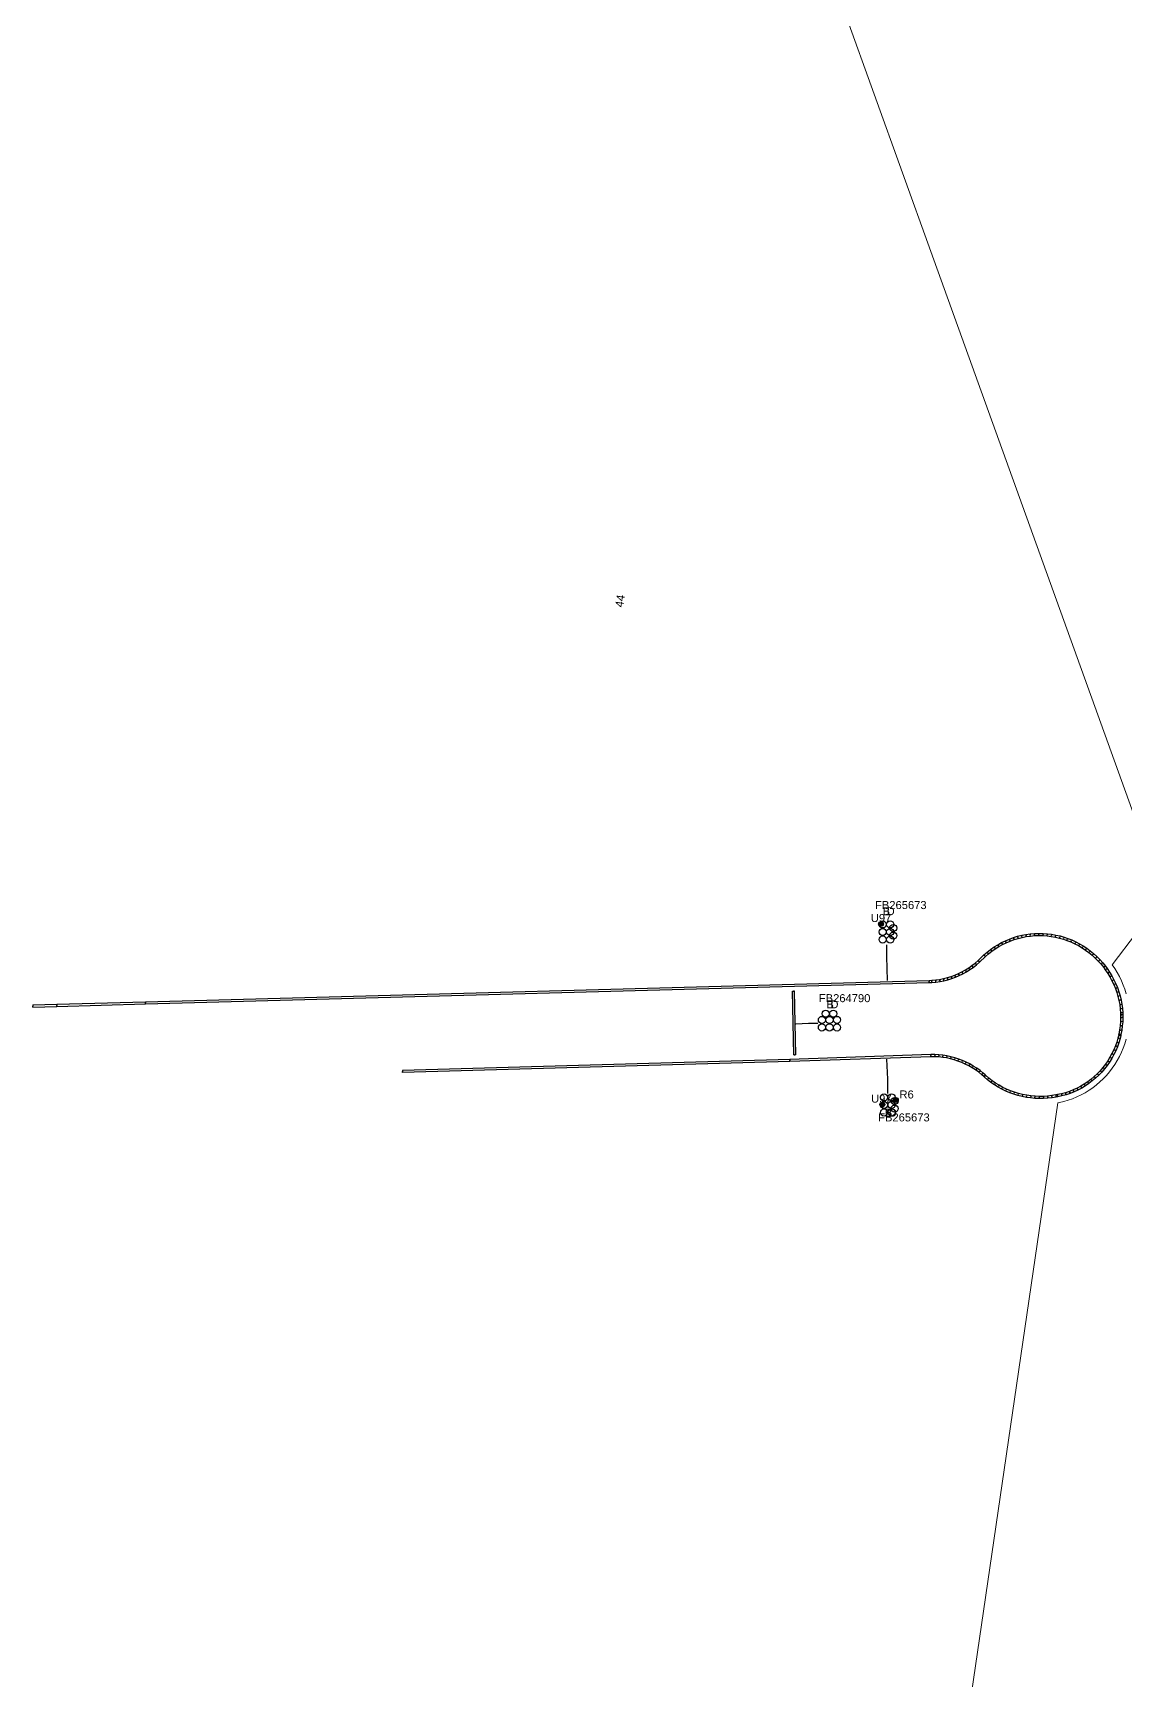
# Model space of a CAD drawing. Header units: metres. Extents: x 307635 to 308805, y 6256169 to 6257356.
# Drawn here: x 307635.4 to 307881.2, y 6256548.7 to 6256919.1 of the extents above; entities that cross this region are included whole.
import ezdxf
from ezdxf.enums import TextEntityAlignment as Align

# ---------------------------------------------------------------- set-up
doc = ezdxf.new("R2010")
doc.units = ezdxf.units.M
doc.layers.get('0').update_dxf_attribs({"color": 6})
doc.layers.add('Cadastre Land Parcels_SP_EXT', color=118, linetype='Continuous', lineweight=15)
doc.layers.add('Duct_SP_EXT', color=30, linetype='Continuous')
doc.styles.get("Standard").update_dxf_attribs({"font": 'arial.ttf'})

# ---------------------------------------------------------------- blocks, each defined once
blk = doc.blocks.new('DUCT_EXT')
blk.add_circle((0, 0.8), 0.8)
at = {"flags": 1}
blk.add_attdef('Z', (0, 0), '', height=0.2, dxfattribs=at)
at = {"flags": 9}
for tag, p in [('DUCT_CODE', (0, 0)), ('XSECT_TYPE', (0, -0.2)), ('STATE', (0, -0.6)), ('FB_REFERENCE', (0, -0.4)), ('NOTES', (0, -0.8))]:
    blk.add_attdef(tag, text='', height=0.2, dxfattribs=at).set_placement(p, align=Align.MIDDLE_LEFT)
blk = doc.blocks.new('CABLE_LARGE_EXT')
h = blk.add_hatch(color=256)
edge = h.paths.add_edge_path()
edge.add_arc((0, 0.55), 0.55, 0, 360)
blk.add_circle((0, 0.55), 0.55)
at = {"flags": 1}
blk.add_attdef('Z', (0, 0), '', height=0.2, dxfattribs=at)
at = {"flags": 9}
for tag, p in [('COND_CODE', (0, 0)), ('STATE', (0, -0.4)), ('XSECT_SIZE', (0, -0.6)), ('FB_REFERENCE', (0, -0.2)), ('NOTES', (0, -0.8))]:
    blk.add_attdef(tag, text='', height=0.2, dxfattribs=at).set_placement(p, align=Align.MIDDLE_LEFT)

msp = doc.modelspace()

# ---------------------------------------------------------------- linework, layer by layer
at = {"layer": 'Cadastre Land Parcels_SP_EXT', "linetype": 'Continuous'}
msp.add_lwpolyline([(308117.13, 6256875.81), (308130.46, 6256965.6), (308140.29, 6257030.99), (308165.39, 6257198.03), (308021.25, 6257184), (307945.08, 6257146.85), (307773.55, 6257047.23), (307782.47, 6257022.5), (307811.93, 6256940.81), (307837.45, 6256870.02), (307885.03, 6256738.09), (307893.26, 6256715.26), (308022.91, 6256696.22), (308040.26, 6256815.69), (308106.78, 6256806.05), (308117.13, 6256875.81)], close=True, dxfattribs=at)
for points in [[(307883.71, 6256716.79), (307878.27, 6256709.57), (307878.86, 6256708.71), (307879.4, 6256707.83), (307879.89, 6256706.92), (307880.34, 6256705.98), (307880.74, 6256705.02), (307881.08, 6256704.05), (307881.38, 6256703.05)], [(307881.38, 6256692.81), (307881.08, 6256691.81), (307880.74, 6256690.84), (307880.34, 6256689.88), (307879.89, 6256688.94), (307879.4, 6256688.03), (307878.86, 6256687.15), (307878.27, 6256686.29), (307877.64, 6256685.47), (307876.97, 6256684.69), (307876.25, 6256683.93), (307875.5, 6256683.22), (307874.71, 6256682.55), (307873.89, 6256681.92), (307873.04, 6256681.33), (307872.15, 6256680.79), (307871.24, 6256680.29), (307870.31, 6256679.85), (307869.35, 6256679.45), (307868.37, 6256679.11), (307867.38, 6256678.81), (307866.37, 6256678.57), (307866, 6256678.49), (307838.19, 6256488.31)]]:
    msp.add_lwpolyline(points, dxfattribs=at)
at = {"layer": 'Duct_SP_EXT'}
for p, q in [((307852.5, 6256714.09), (307853.35, 6256714.56)), ((307853.35, 6256714.56), (307854.22, 6256714.98)), ((307853.35, 6256714.56), (307853.46, 6256714.34)), ((307853.57, 6256714.13), (307854.41, 6256714.54)), ((307854.22, 6256714.98), (307855.11, 6256715.36)), ((307854.22, 6256714.98), (307854.32, 6256714.76)), ((307854.41, 6256714.54), (307854.32, 6256714.76)), ((307854.41, 6256714.54), (307855.28, 6256714.91)), ((307855.11, 6256715.36), (307856.02, 6256715.69)), ((307855.11, 6256715.36), (307855.2, 6256715.13)), ((307855.28, 6256714.91), (307855.2, 6256715.13)), ((307855.28, 6256714.91), (307856.17, 6256715.23)), ((307856.02, 6256715.69), (307856.95, 6256715.97)), ((307856.02, 6256715.69), (307856.1, 6256715.46)), ((307856.17, 6256715.23), (307856.1, 6256715.46)), ((307856.17, 6256715.23), (307857.07, 6256715.51)), ((307856.95, 6256715.97), (307857.89, 6256716.2)), ((307856.95, 6256715.97), (307857.01, 6256715.74)), ((307857.07, 6256715.51), (307857.01, 6256715.74)), ((307857.07, 6256715.51), (307857.99, 6256715.73)), ((307857.89, 6256716.2), (307858.84, 6256716.39)), ((307857.89, 6256716.2), (307857.94, 6256715.97)), ((307857.99, 6256715.73), (307857.94, 6256715.97)), ((307857.99, 6256715.73), (307858.91, 6256715.91)), ((307858.84, 6256716.39), (307859.8, 6256716.52)), ((307858.84, 6256716.39), (307858.88, 6256716.15)), ((307858.91, 6256715.91), (307858.88, 6256716.15)), ((307858.91, 6256715.91), (307859.85, 6256716.04)), ((307859.8, 6256716.52), (307860.76, 6256716.61)), ((307859.8, 6256716.52), (307859.82, 6256716.28)), ((307859.85, 6256716.04), (307859.82, 6256716.28)), ((307859.85, 6256716.04), (307860.79, 6256716.13)), ((307860.76, 6256716.61), (307861.73, 6256716.64)), ((307860.76, 6256716.61), (307860.77, 6256716.37)), ((307860.79, 6256716.13), (307860.77, 6256716.37)), ((307860.79, 6256716.13), (307861.73, 6256716.16)), ((307861.73, 6256716.64), (307862.7, 6256716.62)), ((307861.73, 6256716.64), (307861.73, 6256716.4)), ((307861.73, 6256716.16), (307861.73, 6256716.4)), ((307861.73, 6256716.16), (307862.67, 6256716.14)), ((307862.67, 6256716.14), (307862.69, 6256716.38)), ((307862.67, 6256716.14), (307863.62, 6256716.07)), ((307862.7, 6256716.62), (307862.69, 6256716.38)), ((307862.7, 6256716.62), (307863.66, 6256716.55)), ((307863.62, 6256716.07), (307863.64, 6256716.31)), ((307863.62, 6256716.07), (307864.55, 6256715.96)), ((307863.66, 6256716.55), (307863.64, 6256716.31)), ((307863.66, 6256716.55), (307864.62, 6256716.43)), ((307864.55, 6256715.96), (307864.59, 6256716.2)), ((307864.55, 6256715.96), (307865.48, 6256715.79)), ((307864.62, 6256716.43), (307864.59, 6256716.2)), ((307864.62, 6256716.43), (307865.58, 6256716.26)), ((307865.48, 6256715.79), (307865.53, 6256716.03)), ((307865.48, 6256715.79), (307866.4, 6256715.58)), ((307865.58, 6256716.26), (307865.53, 6256716.03)), ((307865.58, 6256716.26), (307866.52, 6256716.05)), ((307866.4, 6256715.58), (307866.46, 6256715.81)), ((307866.4, 6256715.58), (307867.31, 6256715.32)), ((307866.52, 6256716.05), (307866.46, 6256715.81)), ((307866.52, 6256716.05), (307867.46, 6256715.78)), ((307867.31, 6256715.32), (307867.39, 6256715.55)), ((307867.31, 6256715.32), (307868.08, 6256715.06)), ((307867.46, 6256715.78), (307867.39, 6256715.55)), ((307867.46, 6256715.78), (307868.25, 6256715.51)), ((307868.08, 6256715.06), (307868.17, 6256715.28)), ((307868.08, 6256715.06), (307868.96, 6256714.71)), ((307868.25, 6256715.51), (307868.17, 6256715.28)), ((307868.25, 6256715.51), (307869.15, 6256715.15)), ((307868.96, 6256714.71), (307869.06, 6256714.93)), ((307868.96, 6256714.71), (307869.82, 6256714.31)), ((307869.15, 6256715.15), (307869.06, 6256714.93)), ((307869.15, 6256715.15), (307870.04, 6256714.75)), ((307869.82, 6256714.31), (307869.93, 6256714.53)), ((307870.04, 6256714.75), (307869.93, 6256714.53)), ((307870.04, 6256714.75), (307870.9, 6256714.3)), ((307848.06, 6256710.5), (307849.39, 6256711.79)), ((307848.38, 6256710.15), (307849.71, 6256711.43)), ((307849.39, 6256711.79), (307850.12, 6256712.42)), ((307849.39, 6256711.79), (307849.55, 6256711.61)), ((307849.71, 6256711.43), (307849.55, 6256711.61)), ((307849.71, 6256711.43), (307850.43, 6256712.05)), ((307850.12, 6256712.42), (307850.89, 6256713.02)), ((307850.12, 6256712.42), (307850.28, 6256712.24)), ((307850.43, 6256712.05), (307850.28, 6256712.24)), ((307850.43, 6256712.05), (307851.17, 6256712.63)), ((307850.89, 6256713.02), (307851.68, 6256713.57)), ((307850.89, 6256713.02), (307851.03, 6256712.83)), ((307851.17, 6256712.63), (307851.03, 6256712.83)), ((307851.17, 6256712.63), (307851.94, 6256713.17)), ((307851.68, 6256713.57), (307852.5, 6256714.09)), ((307851.68, 6256713.57), (307851.81, 6256713.37)), ((307851.94, 6256713.17), (307851.81, 6256713.37)), ((307851.94, 6256713.17), (307852.74, 6256713.67)), ((307852.5, 6256714.09), (307852.62, 6256713.88)), ((307852.74, 6256713.67), (307852.62, 6256713.88)), ((307852.74, 6256713.67), (307853.57, 6256714.13)), ((307853.57, 6256714.13), (307853.46, 6256714.34)), ((307869.82, 6256714.31), (307870.66, 6256713.88)), ((307870.66, 6256713.88), (307870.78, 6256714.09)), ((307870.66, 6256713.88), (307871.48, 6256713.4)), ((307870.9, 6256714.3), (307870.78, 6256714.09)), ((307870.9, 6256714.3), (307871.73, 6256713.8)), ((307871.48, 6256713.4), (307871.6, 6256713.6)), ((307871.48, 6256713.4), (307872.27, 6256712.87)), ((307871.73, 6256713.8), (307871.6, 6256713.6)), ((307871.73, 6256713.8), (307872.54, 6256713.27)), ((307872.27, 6256712.87), (307872.4, 6256713.07)), ((307872.27, 6256712.87), (307873.03, 6256712.31)), ((307872.54, 6256713.27), (307872.4, 6256713.07)), ((307872.54, 6256713.27), (307873.32, 6256712.69)), ((307873.03, 6256712.31), (307873.18, 6256712.5)), ((307873.03, 6256712.31), (307873.76, 6256711.71)), ((307873.32, 6256712.69), (307873.18, 6256712.5)), ((307873.32, 6256712.69), (307874.07, 6256712.07)), ((307873.76, 6256711.71), (307873.91, 6256711.89)), ((307873.76, 6256711.71), (307874.45, 6256711.07)), ((307874.07, 6256712.07), (307873.91, 6256711.89)), ((307874.07, 6256712.07), (307874.79, 6256711.41)), ((307874.45, 6256711.07), (307874.62, 6256711.24)), ((307874.45, 6256711.07), (307875.12, 6256710.39)), ((307874.79, 6256711.41), (307874.62, 6256711.24)), ((307874.79, 6256711.41), (307875.47, 6256710.72)), ((307842, 6256706.93), (307842.83, 6256707.23)), ((307842.83, 6256707.23), (307843.64, 6256707.58)), ((307842.83, 6256707.23), (307842.92, 6256707.01)), ((307843.01, 6256706.79), (307843.84, 6256707.14)), ((307843.64, 6256707.58), (307844.44, 6256707.97)), ((307843.64, 6256707.58), (307843.74, 6256707.36)), ((307843.84, 6256707.14), (307843.74, 6256707.36)), ((307843.84, 6256707.14), (307844.66, 6256707.54)), ((307844.44, 6256707.97), (307845.21, 6256708.4)), ((307844.44, 6256707.97), (307844.55, 6256707.76)), ((307844.66, 6256707.54), (307844.55, 6256707.76)), ((307844.66, 6256707.54), (307845.46, 6256707.99)), ((307845.21, 6256708.4), (307845.97, 6256708.87)), ((307845.21, 6256708.4), (307845.34, 6256708.19)), ((307845.46, 6256707.99), (307845.34, 6256708.19)), ((307845.46, 6256707.99), (307846.23, 6256708.47)), ((307845.97, 6256708.87), (307846.69, 6256709.38)), ((307845.97, 6256708.87), (307846.1, 6256708.67)), ((307846.23, 6256708.47), (307846.1, 6256708.67)), ((307846.23, 6256708.47), (307846.98, 6256708.99)), ((307846.69, 6256709.38), (307847.39, 6256709.92)), ((307846.69, 6256709.38), (307846.84, 6256709.18)), ((307846.98, 6256708.99), (307846.84, 6256709.18)), ((307846.98, 6256708.99), (307847.7, 6256709.55)), ((307847.39, 6256709.92), (307848.06, 6256710.5)), ((307847.39, 6256709.92), (307847.54, 6256709.74)), ((307847.7, 6256709.55), (307847.54, 6256709.74)), ((307847.7, 6256709.55), (307848.38, 6256710.15)), ((307848.06, 6256710.5), (307848.22, 6256710.33)), ((307848.38, 6256710.15), (307848.22, 6256710.33)), ((307875.12, 6256710.39), (307875.29, 6256710.55)), ((307875.12, 6256710.39), (307875.75, 6256709.68)), ((307875.47, 6256710.72), (307875.29, 6256710.55)), ((307875.47, 6256710.72), (307876.11, 6256709.99)), ((307875.75, 6256709.68), (307875.93, 6256709.83)), ((307875.75, 6256709.68), (307876.34, 6256708.93)), ((307876.11, 6256709.99), (307875.93, 6256709.83)), ((307876.11, 6256709.99), (307876.72, 6256709.22)), ((307876.34, 6256708.93), (307876.53, 6256709.07)), ((307876.34, 6256708.93), (307876.7, 6256708.44)), ((307876.72, 6256709.22), (307876.53, 6256709.07)), ((307876.7, 6256708.44), (307876.89, 6256708.58)), ((307876.7, 6256708.44), (307877.25, 6256707.63)), ((307876.72, 6256709.22), (307877.09, 6256708.71)), ((307877.09, 6256708.71), (307876.89, 6256708.58)), ((307877.09, 6256708.71), (307877.65, 6256707.89)), ((307877.25, 6256707.63), (307877.45, 6256707.76)), ((307877.25, 6256707.63), (307877.74, 6256706.82)), ((307877.65, 6256707.89), (307877.45, 6256707.76)), ((307877.65, 6256707.89), (307878.16, 6256707.06)), ((307660.7, 6256701.23), (307837.05, 6256706.06)), ((307660.71, 6256700.75), (307837.07, 6256705.58)), ((307806.28, 6256703.62), (307806.52, 6256703.63)), ((307806.6, 6256689.29), (307806.28, 6256703.62)), ((307806.76, 6256703.63), (307806.52, 6256703.63)), ((307807.08, 6256689.3), (307806.76, 6256703.63)), ((307837.05, 6256706.06), (307837.66, 6256706.09)), ((307837.05, 6256706.06), (307837.06, 6256705.82)), ((307837.07, 6256705.58), (307837.06, 6256705.82)), ((307837.07, 6256705.58), (307837.69, 6256705.61)), ((307837.66, 6256706.09), (307838.54, 6256706.17)), ((307837.66, 6256706.09), (307837.68, 6256705.85)), ((307837.69, 6256705.61), (307837.68, 6256705.85)), ((307837.69, 6256705.61), (307838.59, 6256705.69)), ((307838.54, 6256706.17), (307839.42, 6256706.29)), ((307838.54, 6256706.17), (307838.57, 6256705.93)), ((307838.59, 6256705.69), (307838.57, 6256705.93)), ((307838.59, 6256705.69), (307839.5, 6256705.82)), ((307839.42, 6256706.29), (307840.29, 6256706.46)), ((307839.42, 6256706.29), (307839.46, 6256706.05)), ((307839.5, 6256705.82), (307839.46, 6256706.05)), ((307839.5, 6256705.82), (307840.39, 6256705.99)), ((307840.29, 6256706.46), (307841.15, 6256706.67)), ((307840.29, 6256706.46), (307840.34, 6256706.23)), ((307840.39, 6256705.99), (307840.34, 6256706.23)), ((307840.39, 6256705.99), (307841.28, 6256706.21)), ((307841.15, 6256706.67), (307842, 6256706.93)), ((307841.15, 6256706.67), (307841.21, 6256706.44)), ((307841.28, 6256706.21), (307841.21, 6256706.44)), ((307841.28, 6256706.21), (307842.15, 6256706.48)), ((307842, 6256706.93), (307842.07, 6256706.7)), ((307842.15, 6256706.48), (307842.07, 6256706.7)), ((307842.15, 6256706.48), (307843.01, 6256706.79)), ((307843.01, 6256706.79), (307842.92, 6256707.01)), ((307877.74, 6256706.82), (307877.95, 6256706.94)), ((307877.74, 6256706.82), (307878.19, 6256705.98)), ((307878.16, 6256707.06), (307877.95, 6256706.94)), ((307878.16, 6256707.06), (307878.62, 6256706.2)), ((307878.19, 6256705.98), (307878.41, 6256706.09)), ((307878.19, 6256705.98), (307878.6, 6256705.13)), ((307878.62, 6256706.2), (307878.41, 6256706.09)), ((307878.6, 6256705.13), (307878.82, 6256705.22)), ((307878.6, 6256705.13), (307878.96, 6256704.25)), ((307878.62, 6256706.2), (307879.04, 6256705.32)), ((307879.04, 6256705.32), (307878.82, 6256705.22)), ((307878.96, 6256704.25), (307879.19, 6256704.34)), ((307878.96, 6256704.25), (307879.28, 6256703.36)), ((307879.04, 6256705.32), (307879.41, 6256704.43)), ((307879.41, 6256704.43), (307879.19, 6256704.34)), ((307879.28, 6256703.36), (307879.51, 6256703.44)), ((307879.41, 6256704.43), (307879.74, 6256703.51)), ((307879.74, 6256703.51), (307879.51, 6256703.44)), ((307879.74, 6256703.51), (307880.01, 6256702.58)), ((307635.36, 6256700.53), (307640.76, 6256700.68)), ((307635.36, 6256700.53), (307635.37, 6256700.29)), ((307635.38, 6256700.05), (307635.37, 6256700.29)), ((307635.38, 6256700.05), (307640.78, 6256700.2)), ((307640.76, 6256700.68), (307660.7, 6256701.23)), ((307640.76, 6256700.68), (307640.77, 6256700.44)), ((307640.78, 6256700.2), (307640.77, 6256700.44)), ((307640.78, 6256700.2), (307660.71, 6256700.75)), ((307660.7, 6256701.23), (307660.71, 6256700.99)), ((307660.71, 6256700.75), (307660.71, 6256700.99)), ((307879.28, 6256703.36), (307879.55, 6256702.46)), ((307879.55, 6256702.46), (307879.78, 6256702.52)), ((307879.55, 6256702.46), (307879.77, 6256701.53)), ((307879.77, 6256701.53), (307880, 6256701.58)), ((307879.77, 6256701.53), (307879.94, 6256700.6)), ((307880.01, 6256702.58), (307879.78, 6256702.52)), ((307879.94, 6256700.6), (307880.18, 6256700.64)), ((307879.94, 6256700.6), (307880.06, 6256699.66)), ((307880.24, 6256701.63), (307880, 6256701.58)), ((307880.01, 6256702.58), (307880.24, 6256701.63)), ((307880.06, 6256699.66), (307880.3, 6256699.69)), ((307880.42, 6256700.68), (307880.18, 6256700.64)), ((307880.24, 6256701.63), (307880.42, 6256700.68)), ((307880.54, 6256699.71), (307880.3, 6256699.69)), ((307880.42, 6256700.68), (307880.54, 6256699.71)), ((307880.54, 6256699.71), (307880.62, 6256698.74)), ((307880.13, 6256696.79), (307880.05, 6256695.85)), ((307880.06, 6256699.66), (307880.14, 6256698.71)), ((307880.15, 6256697.74), (307880.13, 6256696.79)), ((307880.13, 6256696.79), (307880.37, 6256696.78)), ((307880.14, 6256698.71), (307880.38, 6256698.73)), ((307880.14, 6256698.71), (307880.15, 6256698.3)), ((307880.14, 6256698.27), (307880.38, 6256698.28)), ((307880.14, 6256698.27), (307880.15, 6256697.74)), ((307880.15, 6256698.3), (307880.39, 6256698.31)), ((307880.15, 6256697.74), (307880.39, 6256697.74)), ((307880.61, 6256696.77), (307880.37, 6256696.78)), ((307880.62, 6256698.74), (307880.38, 6256698.73)), ((307880.62, 6256698.29), (307880.38, 6256698.28)), ((307880.63, 6256698.31), (307880.39, 6256698.31)), ((307880.63, 6256697.74), (307880.39, 6256697.74)), ((307880.61, 6256696.77), (307880.53, 6256695.8)), ((307880.63, 6256697.74), (307880.61, 6256696.77)), ((307880.62, 6256698.74), (307880.63, 6256698.31)), ((307880.62, 6256698.29), (307880.63, 6256697.74)), ((307879.55, 6256693.09), (307879.28, 6256692.19)), ((307879.71, 6256693.77), (307879.55, 6256693.09)), ((307879.55, 6256693.09), (307879.78, 6256693.03)), ((307879.76, 6256693.98), (307879.7, 6256693.74)), ((307879.7, 6256693.74), (307879.93, 6256693.68)), ((307879.71, 6256693.77), (307879.94, 6256693.71)), ((307880.01, 6256692.97), (307879.73, 6256692.05)), ((307879.93, 6256694.91), (307879.76, 6256693.98)), ((307879.76, 6256693.98), (307879.99, 6256693.93)), ((307880.01, 6256692.97), (307879.78, 6256693.03)), ((307880.05, 6256695.85), (307879.93, 6256694.91)), ((307879.93, 6256694.91), (307880.17, 6256694.87)), ((307880.17, 6256693.63), (307879.93, 6256693.68)), ((307880.17, 6256693.65), (307879.94, 6256693.71)), ((307880.23, 6256693.88), (307879.99, 6256693.93)), ((307880.17, 6256693.65), (307880.01, 6256692.97)), ((307880.05, 6256695.85), (307880.29, 6256695.82)), ((307880.4, 6256694.84), (307880.17, 6256694.87)), ((307880.23, 6256693.88), (307880.17, 6256693.63)), ((307880.4, 6256694.84), (307880.23, 6256693.88)), ((307880.53, 6256695.8), (307880.29, 6256695.82)), ((307880.53, 6256695.8), (307880.4, 6256694.84)), ((307837.46, 6256689.37), (307805.73, 6256688.29)), ((307837.46, 6256688.89), (307805.74, 6256687.81)), ((307806.6, 6256689.29), (307806.84, 6256689.3)), ((307807.08, 6256689.3), (307806.84, 6256689.3)), ((307838.35, 6256689.36), (307837.46, 6256689.37)), ((307837.46, 6256689.37), (307837.46, 6256689.13)), ((307837.46, 6256688.89), (307837.46, 6256689.13)), ((307838.33, 6256688.88), (307837.46, 6256688.89)), ((307838.33, 6256688.88), (307838.34, 6256689.12)), ((307839.22, 6256688.84), (307838.33, 6256688.88)), ((307838.35, 6256689.36), (307838.34, 6256689.12)), ((307839.26, 6256689.31), (307838.35, 6256689.36)), ((307839.22, 6256688.84), (307839.24, 6256689.08)), ((307840.1, 6256688.74), (307839.22, 6256688.84)), ((307839.26, 6256689.31), (307839.24, 6256689.08)), ((307840.17, 6256689.22), (307839.26, 6256689.31)), ((307840.1, 6256688.74), (307840.13, 6256688.98)), ((307840.98, 6256688.61), (307840.1, 6256688.74)), ((307840.17, 6256689.22), (307840.13, 6256688.98)), ((307841.07, 6256689.08), (307840.17, 6256689.22)), ((307840.98, 6256688.61), (307841.02, 6256688.84)), ((307841.85, 6256688.42), (307840.98, 6256688.61)), ((307841.07, 6256689.08), (307841.02, 6256688.84)), ((307841.96, 6256688.89), (307841.07, 6256689.08)), ((307841.85, 6256688.42), (307841.91, 6256688.66)), ((307841.96, 6256688.89), (307841.91, 6256688.66)), ((307842.85, 6256688.65), (307841.96, 6256688.89)), ((307842.85, 6256688.65), (307842.78, 6256688.42)), ((307843.71, 6256688.37), (307842.85, 6256688.65)), ((307877.75, 6256688.76), (307877.25, 6256687.96)), ((307878.2, 6256689.59), (307877.75, 6256688.76)), ((307877.75, 6256688.76), (307877.95, 6256688.64)), ((307878.16, 6256688.52), (307877.95, 6256688.64)), ((307878.63, 6256689.38), (307878.16, 6256688.52)), ((307878.6, 6256690.45), (307878.2, 6256689.59)), ((307878.2, 6256689.59), (307878.41, 6256689.49)), ((307878.63, 6256689.38), (307878.41, 6256689.49)), ((307878.97, 6256691.31), (307878.6, 6256690.45)), ((307878.6, 6256690.45), (307878.82, 6256690.35)), ((307879.04, 6256690.25), (307878.63, 6256689.38)), ((307879.04, 6256690.25), (307878.82, 6256690.35)), ((307879.28, 6256692.19), (307878.97, 6256691.31)), ((307878.97, 6256691.31), (307879.19, 6256691.23)), ((307879.41, 6256691.14), (307879.04, 6256690.25)), ((307879.41, 6256691.14), (307879.19, 6256691.23)), ((307879.28, 6256692.19), (307879.51, 6256692.12)), ((307879.73, 6256692.05), (307879.41, 6256691.14)), ((307879.73, 6256692.05), (307879.51, 6256692.12)), ((307805.73, 6256688.29), (307718.52, 6256685.8)), ((307718.52, 6256685.8), (307718.53, 6256685.56)), ((307718.54, 6256685.32), (307718.53, 6256685.56)), ((307805.74, 6256687.81), (307718.54, 6256685.32)), ((307805.73, 6256688.29), (307805.74, 6256688.05)), ((307805.73, 6256688.29), (307805.74, 6256688.05)), ((307805.74, 6256687.81), (307805.74, 6256688.05)), ((307805.74, 6256687.81), (307805.74, 6256688.05)), ((307842.71, 6256688.19), (307841.85, 6256688.42)), ((307842.71, 6256688.19), (307842.78, 6256688.42)), ((307843.55, 6256687.92), (307842.71, 6256688.19)), ((307843.55, 6256687.92), (307843.63, 6256688.14)), ((307844.38, 6256687.6), (307843.55, 6256687.92)), ((307843.71, 6256688.37), (307843.63, 6256688.14)), ((307844.56, 6256688.04), (307843.71, 6256688.37)), ((307844.38, 6256687.6), (307844.47, 6256687.82)), ((307845.19, 6256687.24), (307844.38, 6256687.6)), ((307844.56, 6256688.04), (307844.47, 6256687.82)), ((307845.4, 6256687.67), (307844.56, 6256688.04)), ((307845.19, 6256687.24), (307845.29, 6256687.45)), ((307845.98, 6256686.83), (307845.19, 6256687.24)), ((307845.4, 6256687.67), (307845.29, 6256687.45)), ((307846.21, 6256687.26), (307845.4, 6256687.67)), ((307845.98, 6256686.83), (307846.1, 6256687.04)), ((307846.75, 6256686.39), (307845.98, 6256686.83)), ((307846.21, 6256687.26), (307846.1, 6256687.04)), ((307847, 6256686.8), (307846.21, 6256687.26)), ((307846.75, 6256686.39), (307846.88, 6256686.6)), ((307847.5, 6256685.91), (307846.75, 6256686.39)), ((307847, 6256686.8), (307846.88, 6256686.6)), ((307847.77, 6256686.3), (307847, 6256686.8)), ((307847.5, 6256685.91), (307847.63, 6256686.1)), ((307848.22, 6256685.39), (307847.5, 6256685.91)), ((307847.77, 6256686.3), (307847.63, 6256686.1)), ((307848.51, 6256685.77), (307847.77, 6256686.3)), ((307848.22, 6256685.39), (307848.36, 6256685.58)), ((307848.9, 6256684.83), (307848.22, 6256685.39)), ((307848.51, 6256685.77), (307848.36, 6256685.58)), ((307849.21, 6256685.2), (307848.51, 6256685.77)), ((307848.9, 6256684.83), (307849.06, 6256685.02)), ((307849.21, 6256685.2), (307849.06, 6256685.02)), ((307849.67, 6256684.8), (307849.21, 6256685.2)), ((307874.88, 6256685.06), (307874.2, 6256684.41)), ((307875.53, 6256685.74), (307874.88, 6256685.06)), ((307874.88, 6256685.06), (307875.05, 6256684.89)), ((307875.22, 6256684.72), (307875.05, 6256684.89)), ((307875.89, 6256685.42), (307875.22, 6256684.72)), ((307876.15, 6256686.45), (307875.53, 6256685.74)), ((307875.53, 6256685.74), (307875.71, 6256685.58)), ((307875.89, 6256685.42), (307875.71, 6256685.58)), ((307876.52, 6256686.15), (307875.89, 6256685.42)), ((307876.72, 6256687.19), (307876.15, 6256686.45)), ((307876.15, 6256686.45), (307876.33, 6256686.3)), ((307876.52, 6256686.15), (307876.33, 6256686.3)), ((307877.11, 6256686.91), (307876.52, 6256686.15)), ((307877.25, 6256687.96), (307876.72, 6256687.19)), ((307876.72, 6256687.19), (307876.92, 6256687.05)), ((307877.11, 6256686.91), (307876.92, 6256687.05)), ((307877.66, 6256687.7), (307877.11, 6256686.91)), ((307877.25, 6256687.96), (307877.46, 6256687.83)), ((307877.66, 6256687.7), (307877.46, 6256687.83)), ((307878.16, 6256688.52), (307877.66, 6256687.7)), ((307849.36, 6256684.44), (307848.9, 6256684.83)), ((307849.36, 6256684.44), (307849.52, 6256684.62)), ((307849.44, 6256684.37), (307849.36, 6256684.44)), ((307849.44, 6256684.37), (307849.6, 6256684.55)), ((307850.19, 6256683.71), (307849.44, 6256684.37)), ((307849.67, 6256684.8), (307849.52, 6256684.62)), ((307849.76, 6256684.73), (307849.6, 6256684.55)), ((307849.76, 6256684.73), (307849.67, 6256684.8)), ((307850.49, 6256684.08), (307849.76, 6256684.73)), ((307850.19, 6256683.71), (307850.34, 6256683.89)), ((307850.95, 6256683.11), (307850.19, 6256683.71)), ((307850.49, 6256684.08), (307850.34, 6256683.89)), ((307851.24, 6256683.5), (307850.49, 6256684.08)), ((307850.95, 6256683.11), (307851.1, 6256683.3)), ((307851.75, 6256682.56), (307850.95, 6256683.11)), ((307851.24, 6256683.5), (307851.1, 6256683.3)), ((307852.01, 6256682.96), (307851.24, 6256683.5)), ((307851.75, 6256682.56), (307851.88, 6256682.76)), ((307852.57, 6256682.04), (307851.75, 6256682.56)), ((307852.01, 6256682.96), (307851.88, 6256682.76)), ((307852.82, 6256682.46), (307852.01, 6256682.96)), ((307852.57, 6256682.04), (307852.7, 6256682.25)), ((307853.43, 6256681.57), (307852.57, 6256682.04)), ((307852.82, 6256682.46), (307852.7, 6256682.25)), ((307853.65, 6256682), (307852.82, 6256682.46)), ((307853.43, 6256681.57), (307853.54, 6256681.78)), ((307854.3, 6256681.15), (307853.43, 6256681.57)), ((307853.65, 6256682), (307853.54, 6256681.78)), ((307854.5, 6256681.58), (307853.65, 6256682)), ((307854.3, 6256681.15), (307854.4, 6256681.37)), ((307854.5, 6256681.58), (307854.4, 6256681.37)), ((307855.37, 6256681.22), (307854.5, 6256681.58)), ((307855.37, 6256681.22), (307855.28, 6256680.99)), ((307856.26, 6256680.9), (307855.37, 6256681.22)), ((307869.48, 6256681.41), (307868.61, 6256681.04)), ((307870.34, 6256681.81), (307869.48, 6256681.41)), ((307869.48, 6256681.41), (307869.58, 6256681.19)), ((307869.68, 6256680.97), (307869.58, 6256681.19)), ((307870.55, 6256681.38), (307869.68, 6256680.97)), ((307871.16, 6256682.25), (307870.34, 6256681.81)), ((307870.34, 6256681.81), (307870.44, 6256681.59)), ((307870.55, 6256681.38), (307870.44, 6256681.59)), ((307871.4, 6256681.83), (307870.55, 6256681.38)), ((307871.97, 6256682.73), (307871.16, 6256682.25)), ((307871.16, 6256682.25), (307871.28, 6256682.04)), ((307871.4, 6256681.83), (307871.28, 6256682.04)), ((307872.22, 6256682.32), (307871.4, 6256681.83)), ((307872.74, 6256683.24), (307871.97, 6256682.73)), ((307871.97, 6256682.73), (307872.09, 6256682.52)), ((307872.22, 6256682.32), (307872.09, 6256682.52)), ((307873.02, 6256682.85), (307872.22, 6256682.32)), ((307873.48, 6256683.8), (307872.74, 6256683.24)), ((307872.74, 6256683.24), (307872.88, 6256683.05)), ((307873.02, 6256682.85), (307872.88, 6256683.05)), ((307873.78, 6256683.43), (307873.02, 6256682.85)), ((307874.2, 6256684.41), (307873.48, 6256683.8)), ((307873.48, 6256683.8), (307873.63, 6256683.62)), ((307873.78, 6256683.43), (307873.63, 6256683.62)), ((307874.52, 6256684.05), (307873.78, 6256683.43)), ((307874.2, 6256684.41), (307874.36, 6256684.23)), ((307874.52, 6256684.05), (307874.36, 6256684.23)), ((307875.22, 6256684.72), (307874.52, 6256684.05)), ((307855.19, 6256680.77), (307854.3, 6256681.15)), ((307855.19, 6256680.77), (307855.28, 6256680.99)), ((307856.11, 6256680.44), (307855.19, 6256680.77)), ((307856.11, 6256680.44), (307856.18, 6256680.67)), ((307857.04, 6256680.17), (307856.11, 6256680.44)), ((307856.26, 6256680.9), (307856.18, 6256680.67)), ((307857.16, 6256680.63), (307856.26, 6256680.9)), ((307857.04, 6256680.17), (307857.1, 6256680.4)), ((307857.97, 6256679.93), (307857.04, 6256680.17)), ((307857.16, 6256680.63), (307857.1, 6256680.4)), ((307858.08, 6256680.4), (307857.16, 6256680.63)), ((307857.97, 6256679.93), (307858.03, 6256680.16)), ((307858.93, 6256679.74), (307857.97, 6256679.93)), ((307858.08, 6256680.4), (307858.03, 6256680.16)), ((307859.01, 6256680.22), (307858.08, 6256680.4)), ((307858.93, 6256679.74), (307858.97, 6256679.98)), ((307859.89, 6256679.61), (307858.93, 6256679.74)), ((307859.01, 6256680.22), (307858.97, 6256679.98)), ((307859.94, 6256680.08), (307859.01, 6256680.22)), ((307859.89, 6256679.61), (307859.92, 6256679.85)), ((307860.85, 6256679.52), (307859.89, 6256679.61)), ((307859.94, 6256680.08), (307859.92, 6256679.85)), ((307860.88, 6256680), (307859.94, 6256680.08)), ((307860.85, 6256679.52), (307860.87, 6256679.76)), ((307861.82, 6256679.48), (307860.85, 6256679.52)), ((307860.88, 6256680), (307860.87, 6256679.76)), ((307861.83, 6256679.97), (307860.88, 6256680)), ((307861.83, 6256679.97), (307861.82, 6256679.73)), ((307861.82, 6256679.48), (307861.82, 6256679.73)), ((307862.79, 6256679.5), (307861.82, 6256679.48)), ((307862.77, 6256679.98), (307861.83, 6256679.97)), ((307863.71, 6256680.05), (307862.77, 6256679.98)), ((307862.77, 6256679.98), (307862.78, 6256679.74)), ((307862.79, 6256679.5), (307862.78, 6256679.74)), ((307863.75, 6256679.57), (307862.79, 6256679.5)), ((307864.64, 6256680.15), (307863.71, 6256680.05)), ((307863.71, 6256680.05), (307863.73, 6256679.81)), ((307863.75, 6256679.57), (307863.73, 6256679.81)), ((307864.71, 6256679.67), (307863.75, 6256679.57)), ((307865.6, 6256680.3), (307864.64, 6256680.15)), ((307864.64, 6256680.15), (307864.68, 6256679.91)), ((307864.71, 6256679.67), (307864.68, 6256679.91)), ((307865.68, 6256679.83), (307864.71, 6256679.67)), ((307865.93, 6256680.36), (307865.6, 6256680.3)), ((307865.6, 6256680.3), (307865.64, 6256680.07)), ((307865.68, 6256679.83), (307865.64, 6256680.07)), ((307866.02, 6256679.89), (307865.68, 6256679.83)), ((307866.85, 6256680.54), (307865.93, 6256680.36)), ((307865.93, 6256680.36), (307865.97, 6256680.13)), ((307866.02, 6256679.89), (307865.97, 6256680.13)), ((307866.95, 6256680.07), (307866.02, 6256679.89)), ((307867.73, 6256680.76), (307866.85, 6256680.54)), ((307866.85, 6256680.54), (307866.9, 6256680.3)), ((307866.95, 6256680.07), (307866.9, 6256680.3)), ((307867.87, 6256680.29), (307866.95, 6256680.07)), ((307868.61, 6256681.04), (307867.73, 6256680.76)), ((307867.73, 6256680.76), (307867.8, 6256680.52)), ((307867.87, 6256680.29), (307867.8, 6256680.52)), ((307868.78, 6256680.59), (307867.87, 6256680.29)), ((307868.61, 6256681.04), (307868.7, 6256680.82)), ((307868.78, 6256680.59), (307868.7, 6256680.82)), ((307869.68, 6256680.97), (307868.78, 6256680.59))]:
    msp.add_line(p, q, dxfattribs=at)
for points in [[(307827.48, 6256714.05), (307827.48, 6256711.41), (307827.64, 6256706.02)], [(307812.04, 6256696.36), (307809.9, 6256696.36), (307807.08, 6256696.18)], [(307827.73, 6256680.65), (307827.73, 6256683.85), (307827.54, 6256688.37)]]:
    msp.add_lwpolyline(points, dxfattribs=at)

# ---------------------------------------------------------------- block references
for name, p in [('CABLE_LARGE_EXT', (307826.23, 6256718.2)), ('DUCT_EXT', (307812.93, 6256696.37)), ('DUCT_EXT', (307812.93, 6256694.67)), ('DUCT_EXT', (307813.78, 6256697.77)), ('DUCT_EXT', (307814.63, 6256696.37)), ('DUCT_EXT', (307814.63, 6256694.67)), ('DUCT_EXT', (307815.48, 6256697.77)), ('DUCT_EXT', (307816.33, 6256696.37)), ('DUCT_EXT', (307816.33, 6256694.67)), ('CABLE_LARGE_EXT', (307826.51, 6256677.58)), ('CABLE_LARGE_EXT', (307829.57, 6256678.6))]:
    msp.add_blockref(name, p, dxfattribs=at)
at = {"layer": 'Duct_SP_EXT', "rotation": 90}
for p in [(307827.39, 6256718.65), (307829.09, 6256718.65), (307829.77, 6256717.83), (307827.39, 6256716.95), (307827.39, 6256715.25), (307829.09, 6256716.95), (307829.09, 6256715.25), (307829.77, 6256716.13), (307827.7, 6256679.74), (307827.7, 6256678.04), (307829.4, 6256679.75), (307829.4, 6256678.05), (307830.08, 6256678.93), (307830.08, 6256677.22), (307827.7, 6256676.34), (307829.4, 6256676.35)]:
    msp.add_blockref('DUCT_EXT', p, dxfattribs=at)

# ---------------------------------------------------------------- texts
at = {"layer": 'Cadastre Land Parcels_SP_EXT'}
msp.add_text('44', height=1.8, rotation=81.49, dxfattribs=at).set_placement((307768.16, 6256789.87))
at = {"layer": 'Duct_SP_EXT'}
for s, p in [('FB265673', (307824.88, 6256722.1)), ('B', (307826.58, 6256720.7)), ('D', (307827.48, 6256720.7)), ('U97', (307823.93, 6256719.19)), ('FB264790', (307812.23, 6256701.16)), ('B', (307813.93, 6256699.77)), ('D', (307814.83, 6256699.77)), ('R6', (307830.38, 6256679.5)), ('U97', (307823.99, 6256678.56)), ('FB265673', (307825.58, 6256674.34)), ('B', (307827.08, 6256675.41)), ('D', (307827.98, 6256675.41))]:
    msp.add_text(s, height=1.8, dxfattribs=at).set_placement(p)

doc.saveas('drawing.dxf')
